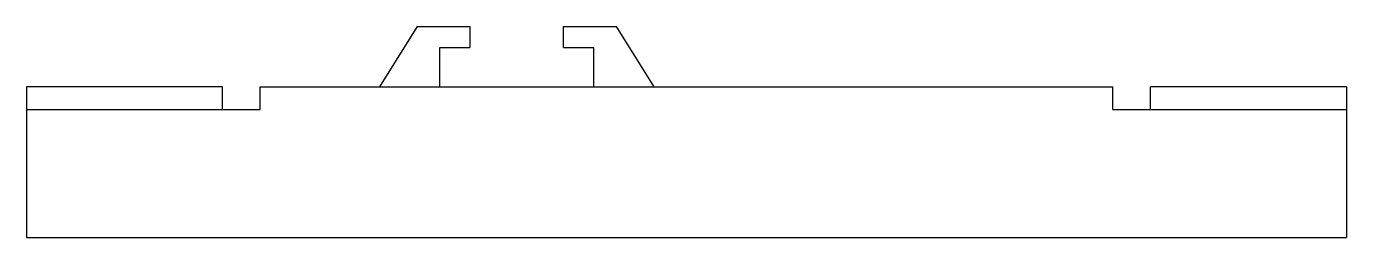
# Model space of a CAD drawing. Header units: millimetres. Extents: x -88 to 88, y 0 to 28.
import ezdxf

# ---------------------------------------------------------------- set-up
doc = ezdxf.new("R2010")
doc.units = ezdxf.units.MM

msp = doc.modelspace()

# ---------------------------------------------------------------- linework, layer by layer
at = {"color": 7, "linetype": 'Continuous', "lineweight": 25}
for p, q in [((-35.7, 28), (-40.7, 20)), ((-35.7, 28), (-28.7, 28)), ((-28.7, 28), (-28.7, 25.2)), ((-16.3, 28), (-9.3, 28)), ((-16.3, 25.2), (-16.3, 28)), ((-4.3, 20), (-9.3, 28)), ((-32.7, 25.2), (-28.7, 25.2)), ((-32.7, 20), (-32.7, 25.2)), ((-16.3, 25.2), (-12.3, 25.2)), ((-12.3, 20), (-12.3, 25.2)), ((-61.5, 20), (-87.5, 20)), ((-87.5, 20), (-87.5, 0)), ((-61.5, 17), (-61.5, 20)), ((-56.5, 20), (56.5, 20)), ((-56.5, 17), (-56.5, 20)), ((56.5, 17), (56.5, 20)), ((87.5, 20), (61.5, 20)), ((61.5, 17), (61.5, 20)), ((87.5, 20), (87.5, 0)), ((-87.5, 17), (-56.5, 17)), ((56.5, 17), (87.5, 17)), ((-87.5, 0), (87.5, 0))]:
    msp.add_line(p, q, dxfattribs=at)

doc.saveas('drawing.dxf')
